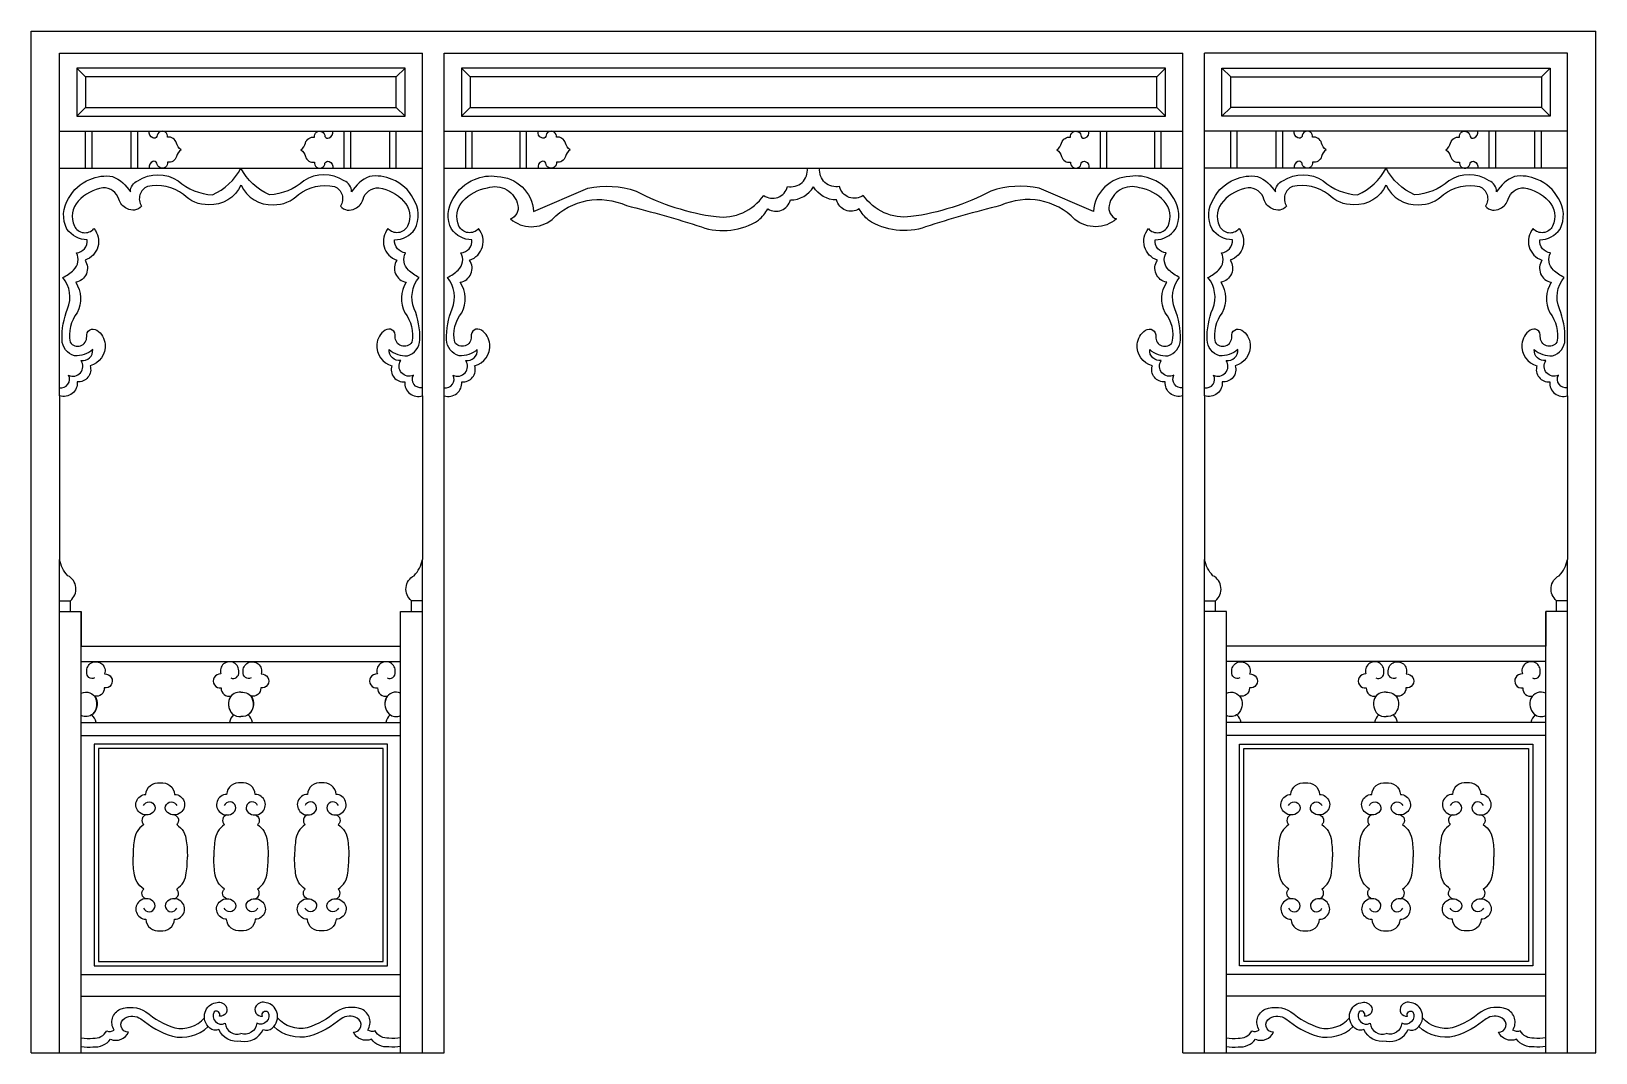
# Model space of a CAD drawing. Header units: metres. Extents: x 195 to 3795, y 4500 to 6850.
import ezdxf

# ---------------------------------------------------------------- set-up
doc = ezdxf.new("R2010")
doc.units = ezdxf.units.M
for name, color, linetype in [('3', 3, 'Continuous'), ('4', 4, 'Continuous'), ('7', 7, 'Continuous')]:
    doc.layers.add(name, color=color, linetype=linetype)

msp = doc.modelspace()

# ---------------------------------------------------------------- linework, layer by layer
at = {"layer": '3'}
for p, q in [((3795, 4500), (3795, 6850)), ((320, 6745), (300, 6765)), ((1035, 6745), (1055, 6765)), ((1205, 6745), (1185, 6765)), ((2785, 6745), (2805, 6765)), ((2955, 6745), (2935, 6765)), ((3670, 6745), (3690, 6765)), ((320, 6675), (300, 6655)), ((1035, 6675), (1055, 6655)), ((1205, 6675), (1185, 6655)), ((2785, 6675), (2805, 6655)), ((2955, 6675), (2935, 6655)), ((3670, 6675), (3690, 6655)), ((320, 6535), (320, 6620)), ((335, 6535), (335, 6620)), ((425, 6535), (425, 6620)), ((440, 6535), (440, 6620)), ((915, 6535), (915, 6620)), ((930, 6535), (930, 6620)), ((1020, 6535), (1020, 6620)), ((1035, 6535), (1035, 6620)), ((1194.9, 6535), (1194.9, 6620)), ((1209.9, 6535), (1209.9, 6620)), ((1319.9, 6535), (1319.9, 6620)), ((1334.9, 6535), (1334.9, 6620)), ((2655.1, 6535), (2655.1, 6620)), ((2670.1, 6535), (2670.1, 6620)), ((2780.1, 6535), (2780.1, 6620)), ((2795.1, 6535), (2795.1, 6620)), ((2955, 6535), (2955, 6620)), ((2970, 6535), (2970, 6620)), ((3060, 6535), (3060, 6620)), ((3075, 6535), (3075, 6620)), ((3550, 6535), (3550, 6620)), ((3565, 6535), (3565, 6620)), ((3655, 6535), (3655, 6620)), ((3670, 6535), (3670, 6620)), ((260, 5540), (285, 5540)), ((1095, 5540), (1070, 5540)), ((2895, 5540), (2920, 5540)), ((3730, 5540), (3705, 5540)), ((310, 5230), (1045, 5230)), ((3680, 5230), (2945, 5230)), ((310, 4680), (1045, 4680)), ((3680, 4680), (2945, 4680))]:
    msp.add_line(p, q, dxfattribs=at)
for points in [[(320, 6675), (1035, 6675), (1035, 6745), (320, 6745)], [(1205, 6675), (2785, 6675), (2785, 6745), (1205, 6745)], [(3670, 6675), (2955, 6675), (2955, 6745), (3670, 6745)], [(340, 4700), (1015, 4700), (1015, 5210), (340, 5210)], [(3650, 4700), (2975, 4700), (2975, 5210), (3650, 5210)]]:
    msp.add_lwpolyline(points, close=True, dxfattribs=at)
for points in [[(539.85, 6577.5, -0.17), (529.11, 6592.99, 0.39), (508.42, 6606.11, 1.06), (484.16, 6608.09, -0.46), (474.62, 6604.81, -0.38), (466.42, 6620, -0.38)], [(815.15, 6577.5, 0.17), (825.89, 6592.99, -0.39), (846.58, 6606.11, -1.06), (870.84, 6608.09, 0.46), (880.38, 6604.81, 0.38), (888.58, 6620, 0.38)], [(1434.75, 6577.5, -0.17), (1424.01, 6592.99, 0.39), (1403.33, 6606.11, 1.06), (1379.06, 6608.09, -0.46), (1369.52, 6604.81, -0.38), (1361.32, 6620)], [(2555.25, 6577.5, 0.17), (2565.99, 6592.99, -0.39), (2586.67, 6606.11, -1.06), (2610.94, 6608.09, 0.46), (2620.48, 6604.81, 0.38), (2628.68, 6620)], [(3174.85, 6577.5, -0.17), (3164.11, 6592.99, 0.39), (3143.42, 6606.11, 1.06), (3119.16, 6608.09, -0.46), (3109.62, 6604.81, -0.38), (3101.42, 6620, -0.38)], [(3450.15, 6577.5, 0.17), (3460.89, 6592.99, -0.39), (3481.58, 6606.11, -1.06), (3505.84, 6608.09, 0.46), (3515.38, 6604.81, 0.38), (3523.58, 6620, 0.38)], [(539.85, 6577.5, 0.17), (529.11, 6562.01, -0.39), (508.42, 6548.89, -1.06), (484.16, 6546.91, 0.46), (474.62, 6550.19, 0.38), (466.42, 6535, 0.38)], [(815.15, 6577.5, -0.17), (825.89, 6562.01, 0.39), (846.58, 6548.89, 1.06), (870.84, 6546.91, -0.46), (880.38, 6550.19, -0.38), (888.58, 6535, -0.38)], [(1434.75, 6577.5, 0.17), (1424.01, 6562.01, -0.39), (1403.33, 6548.89, -1.06), (1379.06, 6546.91, 0.46), (1369.52, 6550.19, 0.38), (1361.32, 6535)], [(2555.25, 6577.5, -0.17), (2565.99, 6562.01, 0.39), (2586.67, 6548.89, 1.06), (2610.94, 6546.91, -0.46), (2620.48, 6550.19, -0.38), (2628.68, 6535)], [(3174.85, 6577.5, 0.17), (3164.11, 6562.01, -0.39), (3143.42, 6548.89, -1.06), (3119.16, 6546.91, 0.46), (3109.62, 6550.19, 0.38), (3101.42, 6535, 0.38)], [(3450.15, 6577.5, -0.17), (3460.89, 6562.01, 0.39), (3481.58, 6548.89, 1.06), (3505.84, 6546.91, -0.46), (3515.38, 6550.19, -0.38), (3523.58, 6535, -0.38)], [(260, 6030.07, 0.63), (280.73, 6058.56, 0.76), (309.73, 6092.47, 0.48), (336.42, 6117.54, -0.2), (294.53, 6103.55, -0.33), (265.69, 6140.3, -0.1), (278.62, 6211.8, 0.28), (267.6, 6283.51, 0.08), (292.34, 6300.61, 0.34), (298.81, 6340.26, 0.42), (323.85, 6369.98, -0.23), (277.1, 6394.76, -0.27), (280.91, 6465.28, -0.18), (329.57, 6509.11, -0.15), (382.05, 6515.78, -0.16), (423.07, 6480.52, -0.31), (440.25, 6506.25, -0.29), (532.79, 6506.25, 0.17), (611.98, 6473.85, 0.17), (677.5, 6535)], [(1095, 6030.07, -0.63), (1074.27, 6058.56, -0.76), (1045.27, 6092.47, -0.48), (1018.58, 6117.54, 0.2), (1060.47, 6103.55, 0.33), (1089.31, 6140.3, 0.1), (1076.38, 6211.8, -0.28), (1087.4, 6283.51, -0.08), (1062.66, 6300.61, -0.34), (1056.19, 6340.26, -0.42), (1031.15, 6369.98, 0.23), (1077.9, 6394.76, 0.27), (1074.09, 6465.28, 0.18), (1025.43, 6509.11, 0.15), (972.95, 6515.78, 0.16), (931.93, 6480.52, 0.31), (914.75, 6506.25, 0.29), (822.21, 6506.25, -0.17), (743.02, 6473.85, -0.17), (677.5, 6535)], [(1145, 6030.07, 0.63), (1165.73, 6058.56, 0.76), (1194.73, 6092.47, 0.48), (1221.42, 6117.54, -0.2), (1179.53, 6103.55, -0.33), (1150.69, 6140.3, -0.1), (1163.62, 6211.8, 0.28), (1152.6, 6283.51, 0.08), (1177.34, 6300.61, 0.34), (1183.81, 6340.26, 0.42), (1208.85, 6369.98, -0.23), (1162.1, 6394.76, -0.27), (1165.91, 6465.28, -0.18), (1214.57, 6509.11, -0.15), (1267.05, 6515.78, -0.39), (1350.81, 6435.31), (1475.5, 6489.14, -0.13), (1586.97, 6482.49, 0.09), (1770.83, 6423.52, 0.28), (1880.48, 6472.38, 0.54), (1934.88, 6492.85, 0.51), (1980.8, 6535)], [(2845, 6030.07, -0.63), (2824.27, 6058.56, -0.76), (2795.27, 6092.47, -0.48), (2768.58, 6117.54, 0.2), (2810.47, 6103.55, 0.33), (2839.31, 6140.3, 0.1), (2826.38, 6211.8, -0.28), (2837.4, 6283.51, -0.08), (2812.66, 6300.61, -0.34), (2806.19, 6340.26, -0.42), (2781.15, 6369.98, 0.23), (2827.9, 6394.76, 0.27), (2824.09, 6465.28, 0.18), (2775.43, 6509.11, 0.15), (2722.95, 6515.78, 0.39), (2639.19, 6435.31), (2514.5, 6489.14, 0.13), (2403.03, 6482.49, -0.09), (2219.17, 6423.52, -0.28), (2109.52, 6472.38, -0.54), (2055.12, 6492.85, -0.51), (2009.2, 6535)], [(2895, 6030.07, 0.63), (2915.73, 6058.56, 0.76), (2944.73, 6092.47, 0.48), (2971.42, 6117.54, -0.2), (2929.53, 6103.55, -0.33), (2900.69, 6140.3, -0.1), (2913.62, 6211.8, 0.28), (2902.6, 6283.51, 0.08), (2927.34, 6300.61, 0.34), (2933.81, 6340.26, 0.42), (2958.85, 6369.98, -0.23), (2912.1, 6394.76, -0.27), (2915.91, 6465.28, -0.18), (2964.57, 6509.11, -0.15), (3017.05, 6515.78, -0.16), (3058.07, 6480.52, -0.31), (3075.25, 6506.25, -0.29), (3167.79, 6506.25, 0.17), (3246.98, 6473.85, 0.17), (3312.5, 6535)], [(3730, 6030.07, -0.63), (3709.27, 6058.56, -0.76), (3680.27, 6092.47, -0.48), (3653.58, 6117.54, 0.2), (3695.47, 6103.55, 0.33), (3724.31, 6140.3, 0.1), (3711.38, 6211.8, -0.28), (3722.4, 6283.51, -0.08), (3697.66, 6300.61, -0.34), (3691.19, 6340.26, -0.42), (3666.15, 6369.98, 0.23), (3712.9, 6394.76, 0.27), (3709.09, 6465.28, 0.18), (3660.43, 6509.11, 0.15), (3607.95, 6515.78, 0.16), (3566.93, 6480.52, 0.31), (3549.75, 6506.25, 0.29), (3457.21, 6506.25, -0.17), (3378.02, 6473.85, -0.17), (3312.5, 6535)], [(310, 5327.28, -0.41), (343.97, 5314.85, -0.3), (336.68, 5279.23, -0.31), (310, 5276.11, -0.22)], [(677.5, 5329.4, 0.32), (651.03, 5314.85, 0.3), (658.32, 5279.23, 0.22), (677.5, 5273.66, 0.22)], [(677.5, 5329.4, -0.32), (703.97, 5314.85, -0.3), (696.68, 5279.23, -0.22), (677.5, 5273.66, -0.22)], [(1045, 5327.28, 0.41), (1011.03, 5314.85, 0.3), (1018.32, 5279.23, 0.31), (1045, 5276.11, 0.22)], [(453.25, 5068.52, -1.28), (474.8, 5052.38, -0.35), (444.28, 5052.38, -0.7), (458.64, 5094.23, -0.45), (491.67, 5120.66, -0.45), (524.71, 5094.23, -0.7), (539.07, 5052.38, -0.35), (508.55, 5052.38, -1.28), (530.09, 5068.52)], [(715.92, 5068.52, 1.28), (694.37, 5052.38, 0.35), (724.9, 5052.38, 0.7), (710.53, 5094.23, 0.45), (677.5, 5120.66, 0.45), (644.47, 5094.23, 0.7), (630.1, 5052.38, 0.35), (660.63, 5052.38, 1.28), (639.08, 5068.52)], [(901.75, 5068.52, 1.28), (880.2, 5052.38, 0.35), (910.72, 5052.38, 0.7), (896.36, 5094.23, 0.45), (863.33, 5120.66, 0.45), (830.29, 5094.23, 0.7), (815.93, 5052.38, 0.35), (846.45, 5052.38, 1.28), (824.91, 5068.52)], [(3088.25, 5068.52, -1.28), (3109.8, 5052.38, -0.35), (3079.28, 5052.38, -0.7), (3093.64, 5094.23, -0.45), (3126.67, 5120.66, -0.45), (3159.71, 5094.23, -0.7), (3174.07, 5052.38, -0.35), (3143.55, 5052.38, -1.28), (3165.09, 5068.52)], [(3274.08, 5068.52, -1.28), (3295.63, 5052.38, -0.35), (3265.1, 5052.38, -0.7), (3279.47, 5094.23, -0.45), (3312.5, 5120.66, -0.45), (3345.53, 5094.23, -0.7), (3359.9, 5052.38, -0.35), (3329.37, 5052.38, -1.28), (3350.92, 5068.52)], [(3536.75, 5068.52, 1.28), (3515.2, 5052.38, 0.35), (3545.72, 5052.38, 0.7), (3531.36, 5094.23, 0.45), (3498.33, 5120.66, 0.45), (3465.29, 5094.23, 0.7), (3450.93, 5052.38, 0.35), (3481.45, 5052.38, 1.28), (3459.91, 5068.52)], [(458.94, 5046.98, 0.6), (453.8, 5025.01, 0.23), (431.59, 4987.15, 0.04), (429.24, 4950.66)], [(524.41, 5046.98, -0.6), (529.55, 5025.01, -0.23), (551.76, 4987.15, -0.04), (554.1, 4950.66)], [(644.77, 5046.98, 0.6), (639.63, 5025.01, 0.23), (617.41, 4987.15, 0.04), (615.07, 4950.66)], [(710.23, 5046.98, -0.6), (715.37, 5025.01, -0.23), (737.59, 4987.15, -0.04), (739.93, 4950.66)], [(830.59, 5046.98, 0.6), (825.45, 5025.01, 0.23), (803.24, 4987.15, 0.04), (800.9, 4950.66)], [(896.06, 5046.98, -0.6), (901.2, 5025.01, -0.23), (923.41, 4987.15, -0.04), (925.76, 4950.66)], [(3093.94, 5046.98, 0.6), (3088.8, 5025.01, 0.23), (3066.59, 4987.15, 0.04), (3064.24, 4950.66)], [(3159.41, 5046.98, -0.6), (3164.55, 5025.01, -0.23), (3186.76, 4987.15, -0.04), (3189.1, 4950.66)], [(3279.77, 5046.98, 0.6), (3274.63, 5025.01, 0.23), (3252.41, 4987.15, 0.04), (3250.07, 4950.66)], [(3345.23, 5046.98, -0.6), (3350.37, 5025.01, -0.23), (3372.59, 4987.15, -0.04), (3374.93, 4950.66)], [(3465.59, 5046.98, 0.6), (3460.45, 5025.01, 0.23), (3438.24, 4987.15, 0.04), (3435.9, 4950.66)], [(3531.06, 5046.98, -0.6), (3536.2, 5025.01, -0.23), (3558.41, 4987.15, -0.04), (3560.76, 4950.66)], [(458.94, 4854.33, -0.6), (453.8, 4876.3, -0.23), (431.59, 4914.16, -0.04), (429.24, 4950.66)], [(524.41, 4854.33, 0.6), (529.55, 4876.3, 0.23), (551.76, 4914.16, 0.04), (554.1, 4950.66)], [(644.77, 4854.33, -0.6), (639.63, 4876.3, -0.23), (617.41, 4914.16, -0.04), (615.07, 4950.66)], [(710.23, 4854.33, 0.6), (715.37, 4876.3, 0.23), (737.59, 4914.16, 0.04), (739.93, 4950.66)], [(830.59, 4854.33, -0.6), (825.45, 4876.3, -0.23), (803.24, 4914.16, -0.04), (800.9, 4950.66)], [(896.06, 4854.33, 0.6), (901.2, 4876.3, 0.23), (923.41, 4914.16, 0.04), (925.76, 4950.66)], [(3093.94, 4854.33, -0.6), (3088.8, 4876.3, -0.23), (3066.59, 4914.16, -0.04), (3064.24, 4950.66)], [(3159.41, 4854.33, 0.6), (3164.55, 4876.3, 0.23), (3186.76, 4914.16, 0.04), (3189.1, 4950.66)], [(3279.77, 4854.33, -0.6), (3274.63, 4876.3, -0.23), (3252.41, 4914.16, -0.04), (3250.07, 4950.66)], [(3345.23, 4854.33, 0.6), (3350.37, 4876.3, 0.23), (3372.59, 4914.16, 0.04), (3374.93, 4950.66)], [(3465.59, 4854.33, -0.6), (3460.45, 4876.3, -0.23), (3438.24, 4914.16, -0.04), (3435.9, 4950.66)], [(3531.06, 4854.33, 0.6), (3536.2, 4876.3, 0.23), (3558.41, 4914.16, 0.04), (3560.76, 4950.66)], [(453.25, 4832.79, 1.28), (474.8, 4848.93, 0.35), (444.28, 4848.93, 0.7), (458.64, 4807.08, 0.45), (491.67, 4780.66, 0.45), (524.71, 4807.08, 0.7), (539.07, 4848.93, 0.35), (508.55, 4848.93, 1.28), (530.09, 4832.79)], [(715.92, 4832.79, -1.28), (694.37, 4848.93, -0.35), (724.9, 4848.93, -0.7), (710.53, 4807.08, -0.45), (677.5, 4780.66, -0.45), (644.47, 4807.08, -0.7), (630.1, 4848.93, -0.35), (660.63, 4848.93, -1.28), (639.08, 4832.79)], [(901.75, 4832.79, -1.28), (880.2, 4848.93, -0.35), (910.72, 4848.93, -0.7), (896.36, 4807.08, -0.45), (863.33, 4780.66, -0.45), (830.29, 4807.08, -0.7), (815.93, 4848.93, -0.35), (846.45, 4848.93, -1.28), (824.91, 4832.79)], [(3088.25, 4832.79, 1.28), (3109.8, 4848.93, 0.35), (3079.28, 4848.93, 0.7), (3093.64, 4807.08, 0.45), (3126.67, 4780.66, 0.45), (3159.71, 4807.08, 0.7), (3174.07, 4848.93, 0.35), (3143.55, 4848.93, 1.28), (3165.09, 4832.79)], [(3274.08, 4832.79, 1.28), (3295.63, 4848.93, 0.35), (3265.1, 4848.93, 0.7), (3279.47, 4807.08, 0.45), (3312.5, 4780.66, 0.45), (3345.53, 4807.08, 0.7), (3359.9, 4848.93, 0.35), (3329.37, 4848.93, 1.28), (3350.92, 4832.79)], [(3536.75, 4832.79, -1.28), (3515.2, 4848.93, -0.35), (3545.72, 4848.93, -0.7), (3531.36, 4807.08, -0.45), (3498.33, 4780.66, -0.45), (3465.29, 4807.08, -0.7), (3450.93, 4848.93, -0.35), (3481.45, 4848.93, -1.28), (3459.91, 4832.79)], [(677.5, 4526.71, -0.35), (626.61, 4553.11, -0.26), (605.59, 4556.52, -0.3), (594.74, 4593.45, -0.27), (619.22, 4614.96, -0.34), (642.51, 4607.58, -0.67), (628.12, 4584.39, 0.78), (615.49, 4593.94, 0.73), (640.95, 4567.59, 0.47), (677.5, 4544.1)], [(677.5, 4526.71, 0.35), (728.39, 4553.11, 0.26), (749.41, 4556.52, 0.3), (760.26, 4593.45, 0.27), (735.78, 4614.96, 0.34), (712.49, 4607.58, 0.67), (726.88, 4584.39, -0.78), (739.51, 4593.94, -0.73), (714.05, 4567.59, -0.47), (677.5, 4544.1)], [(3312.5, 4526.71, -0.35), (3261.61, 4553.11, -0.26), (3240.59, 4556.52, -0.3), (3229.74, 4593.45, -0.27), (3254.22, 4614.96, -0.34), (3277.51, 4607.58, -0.67), (3263.12, 4584.39, 0.78), (3250.49, 4593.94, 0.73), (3275.95, 4567.59, 0.47), (3312.5, 4544.1)], [(3312.5, 4526.71, 0.35), (3363.39, 4553.11, 0.26), (3384.41, 4556.52, 0.3), (3395.26, 4593.45, 0.27), (3370.78, 4614.96, 0.34), (3347.49, 4607.58, 0.67), (3361.88, 4584.39, -0.78), (3374.51, 4593.94, -0.73), (3349.05, 4567.59, -0.47), (3312.5, 4544.1)], [(310, 4534.11, 0.05), (337, 4533.35, 0.3), (368.65, 4550.49, 0.27), (385.79, 4552.19, -0.46), (399.53, 4600.11, -0.23), (458.72, 4594.38, 0.1), (525.07, 4557.19, 0.27), (593.41, 4579.86, 0.27)], [(310, 4513.97, 0.04), (336.97, 4513.3, 0.25), (377.46, 4530.93, 0.4), (418.87, 4547.32, -0.8), (410.23, 4579.48, -0.29), (447.09, 4578.02, 0.1), (519.87, 4537.86, 0.25), (601.9, 4559.95, 0.25)], [(1045, 4513.97, -0.04), (1018.03, 4513.3, -0.25), (977.54, 4530.93, -0.4), (936.13, 4547.32, 0.8), (944.77, 4579.48, 0.29), (907.91, 4578.02, -0.1), (835.13, 4537.86, -0.25), (753.1, 4559.95, -0.25)], [(1045, 4534.11, -0.05), (1018, 4533.35, -0.3), (986.35, 4550.49, -0.27), (969.21, 4552.19, 0.46), (955.47, 4600.11, 0.23), (896.28, 4594.38, -0.1), (829.93, 4557.19, -0.27), (761.59, 4579.86, -0.27)], [(2945, 4534.11, 0.05), (2972, 4533.35, 0.3), (3003.65, 4550.49, 0.27), (3020.79, 4552.19, -0.46), (3034.53, 4600.11, -0.23), (3093.72, 4594.38, 0.1), (3160.07, 4557.19, 0.27), (3228.41, 4579.86, 0.27)], [(2945, 4513.97, 0.04), (2971.97, 4513.3, 0.25), (3012.46, 4530.93, 0.4), (3053.87, 4547.32, -0.8), (3045.23, 4579.48, -0.29), (3082.09, 4578.02, 0.1), (3154.87, 4537.86, 0.25), (3236.9, 4559.95, 0.25)], [(3680, 4513.97, -0.04), (3653.03, 4513.3, -0.25), (3612.54, 4530.93, -0.4), (3571.13, 4547.32, 0.8), (3579.77, 4579.48, 0.29), (3542.91, 4578.02, -0.1), (3470.13, 4537.86, -0.25), (3388.1, 4559.95, -0.25)], [(3680, 4534.11, -0.05), (3653, 4533.35, -0.3), (3621.35, 4550.49, -0.27), (3604.21, 4552.19, 0.46), (3590.47, 4600.11, 0.23), (3531.28, 4594.38, -0.1), (3464.93, 4557.19, -0.27), (3396.59, 4579.86, -0.27)]]:
    msp.add_lwpolyline(points, format="xyb", dxfattribs=at)
at = {"layer": '4'}
for p, q in [((195, 4500), (195, 6850)), ((195, 6850), (3795, 6850)), ((3795, 4500), (3795, 6850)), ((1145, 4500), (1145, 6535)), ((1145, 6535), (2845, 6535)), ((2845, 4500), (2845, 6535)), ((285, 5515), (285, 5540)), ((1070, 5515), (1070, 5540)), ((2920, 5515), (2920, 5540)), ((3705, 5515), (3705, 5540)), ((3680, 5435), (2945, 5435)), ((195, 4500), (1145, 4500)), ((2845, 4500), (3795, 4500))]:
    msp.add_line(p, q, dxfattribs=at)
for points in [[(677.3, 6495.97, -0.31), (602.96, 6451.03, -0.21), (545.19, 6474.68, 0.21), (462.32, 6493.13, 0.47), (448.7, 6447.83, -0.37), (414.94, 6442.22, -0.23), (396.63, 6463.51, 0.35), (359.86, 6489.99, 0.16), (303.16, 6459.43, 0.31), (294.17, 6401.9, 0.54), (339.19, 6395.93, -0.53), (318.71, 6323.47, -0.54), (297.13, 6272.48, -0.27), (300.66, 6202.63, 0.22), (284.31, 6134.64, 0.77), (322.46, 6147.57, -0.65), (345.8, 6162.41, -0.23), (364.9, 6129.91, -0.36), (330.24, 6080.46, -0.55), (300.54, 6043.72, -0.54), (260, 6011.28)], [(677.7, 6495.97, 0.31), (752.04, 6451.03, 0.21), (809.81, 6474.68, -0.21), (892.68, 6493.13, -0.47), (906.3, 6447.83, 0.37), (940.06, 6442.22, 0.23), (958.37, 6463.51, -0.35), (995.14, 6489.99, -0.16), (1051.84, 6459.43, -0.31), (1060.83, 6401.9, -0.54), (1015.81, 6395.93, 0.53), (1036.29, 6323.47, 0.54), (1057.87, 6272.48, 0.27), (1054.34, 6202.63, -0.22), (1070.69, 6134.64, -0.77), (1032.54, 6147.57, 0.65), (1009.2, 6162.41, 0.23), (990.1, 6129.91, 0.36), (1024.76, 6080.46, 0.55), (1054.46, 6043.72, 0.54), (1095, 6011.28)], [(1145, 6011.28, 0.54), (1185.54, 6043.72, 0.55), (1215.24, 6080.46, 0.36), (1249.9, 6129.91, 0.23), (1230.8, 6162.41, 0.65), (1207.46, 6147.57, -0.77), (1169.31, 6134.64, -0.22), (1185.66, 6202.63, 0.27), (1182.13, 6272.48, 0.54), (1203.71, 6323.47, 0.53), (1224.19, 6395.93, -0.54), (1179.17, 6401.9, -0.31), (1188.16, 6459.43, -0.16), (1244.86, 6489.99, -0.45), (1314.79, 6449.46, -0.37), (1297.67, 6418.2, 0.36), (1393.33, 6417.03, -0.32), (1564.72, 6448.82, -0.02), (1737.03, 6399.82, 0.23), (1868.66, 6415.35, 0.09), (1890.09, 6441.62, 0.52), (1941.8, 6461.95, 0.27), (1995, 6492.33)], [(2845, 6011.28, -0.54), (2804.46, 6043.72, -0.55), (2774.76, 6080.46, -0.36), (2740.1, 6129.91, -0.23), (2759.2, 6162.41, -0.65), (2782.54, 6147.57, 0.77), (2820.69, 6134.64, 0.22), (2804.34, 6202.63, -0.27), (2807.87, 6272.48, -0.54), (2786.29, 6323.47, -0.53), (2765.81, 6395.93, 0.54), (2810.83, 6401.9, 0.31), (2801.84, 6459.43, 0.16), (2745.14, 6489.99, 0.45), (2675.21, 6449.46, 0.37), (2692.33, 6418.2, -0.36), (2596.67, 6417.03, 0.32), (2425.28, 6448.82, 0.02), (2252.97, 6399.82, -0.23), (2121.34, 6415.35, -0.09), (2099.91, 6441.62, -0.52), (2048.2, 6461.95, -0.27), (1995, 6492.33)], [(3312.3, 6495.97, -0.31), (3237.96, 6451.03, -0.21), (3180.19, 6474.68, 0.21), (3097.32, 6493.13, 0.47), (3083.7, 6447.83, -0.37), (3049.94, 6442.22, -0.23), (3031.63, 6463.51, 0.35), (2994.86, 6489.99, 0.16), (2938.16, 6459.43, 0.31), (2929.17, 6401.9, 0.54), (2974.19, 6395.93, -0.53), (2953.71, 6323.47, -0.54), (2932.13, 6272.48, -0.27), (2935.66, 6202.63, 0.22), (2919.31, 6134.64, 0.77), (2957.46, 6147.57, -0.65), (2980.8, 6162.41, -0.23), (2999.9, 6129.91, -0.36), (2965.24, 6080.46, -0.55), (2935.54, 6043.72, -0.54), (2895, 6011.28)], [(3312.7, 6495.97, 0.31), (3387.04, 6451.03, 0.21), (3444.81, 6474.68, -0.21), (3527.68, 6493.13, -0.47), (3541.3, 6447.83, 0.37), (3575.06, 6442.22, 0.23), (3593.37, 6463.51, -0.35), (3630.14, 6489.99, -0.16), (3686.84, 6459.43, -0.31), (3695.83, 6401.9, -0.54), (3650.81, 6395.93, 0.53), (3671.29, 6323.47, 0.54), (3692.87, 6272.48, 0.27), (3689.34, 6202.63, -0.22), (3705.69, 6134.64, -0.77), (3667.54, 6147.57, 0.65), (3644.2, 6162.41, 0.23), (3625.1, 6129.91, 0.36), (3659.76, 6080.46, 0.55), (3689.46, 6043.72, 0.54), (3730, 6011.28)], [(285, 5540, 0.54), (279.15, 5597.49, -0.15), (260, 5635)], [(1070, 5540, -0.54), (1075.85, 5597.49, 0.15), (1095, 5635)], [(2920, 5540, 0.54), (2914.15, 5597.49, -0.15), (2895, 5635)], [(3705, 5540, -0.54), (3710.85, 5597.49, 0.15), (3730, 5635)]]:
    msp.add_lwpolyline(points, format="xyb", dxfattribs=at)
for points in [[(260, 6011.28), (260, 5635)], [(1095, 6011.28), (1095, 5635)], [(2895, 6011.28), (2895, 5635)], [(3730, 6011.28), (3730, 5635)], [(285, 5515), (310, 5515), (310, 5435), (1045, 5435), (1045, 5515)], [(1045, 5515), (1070, 5515)], [(2945, 5515), (2920, 5515)], [(3705, 5515), (3680, 5515), (3680, 5435), (2945, 5435), (2945, 5515)]]:
    msp.add_lwpolyline(points, dxfattribs=at)
at = {"layer": '7'}
for p, q in [((260, 6011.28), (260, 6800)), ((260, 6800), (1095, 6800)), ((1095, 6011.28), (1095, 6800)), ((1145, 6800), (2845, 6800)), ((1145, 6535), (1145, 6800)), ((2845, 6535), (2845, 6800)), ((2895, 6011.28), (2895, 6800)), ((3730, 6800), (2895, 6800)), ((3730, 6011.28), (3730, 6800)), ((260, 6620), (1095, 6620)), ((1145, 6620), (2845, 6620)), ((3730, 6620), (2895, 6620)), ((260, 6535), (1095, 6535)), ((3730, 6535), (2895, 6535)), ((260, 4500), (260, 5635)), ((1095, 4500), (1095, 5635)), ((2895, 4500), (2895, 5635)), ((3730, 4500), (3730, 5635)), ((260, 5515), (285, 5515)), ((310, 4500), (310, 5515)), ((1045, 4500), (1045, 5515)), ((1070, 5515), (1095, 5515)), ((2920, 5515), (2895, 5515)), ((2945, 4500), (2945, 5515)), ((3680, 4500), (3680, 5515)), ((3730, 5515), (3705, 5515)), ((310, 5435), (1045, 5435)), ((310, 5400), (1045, 5400)), ((3680, 5400), (2945, 5400)), ((310, 5260), (1045, 5260)), ((3680, 5260), (2945, 5260)), ((310, 4630), (1045, 4630)), ((3680, 4630), (2945, 4630))]:
    msp.add_line(p, q, dxfattribs=at)
for points in [[(300, 6655), (1055, 6655), (1055, 6765), (300, 6765)], [(1185, 6655), (2805, 6655), (2805, 6765), (1185, 6765)], [(3690, 6655), (2935, 6655), (2935, 6765), (3690, 6765)], [(350, 4710), (1005, 4710), (1005, 5200), (350, 5200)], [(3640, 4710), (2985, 4710), (2985, 5200), (3640, 5200)]]:
    msp.add_lwpolyline(points, close=True, dxfattribs=at)
for points in [[(340.73, 5362.2, -0.59), (322.63, 5375.67, -1.26), (363.68, 5371.37, -1.12), (362.95, 5339.12, -0.52), (340.19, 5320.68, -0.5)], [(654.27, 5362.2, 0.59), (672.37, 5375.67, 1.26), (631.32, 5371.37, 1.12), (632.05, 5339.12, 0.52), (654.81, 5320.68, 0.5)], [(700.73, 5362.2, -0.59), (682.63, 5375.67, -1.26), (723.68, 5371.37, -1.12), (722.95, 5339.12, -0.52), (700.19, 5320.68, -0.5)], [(1014.27, 5362.2, 0.59), (1032.37, 5375.67, 1.26), (991.32, 5371.37, 1.12), (992.05, 5339.12, 0.52), (1014.81, 5320.68, 0.5)], [(2975.73, 5362.2, -0.59), (2957.63, 5375.67, -1.26), (2998.68, 5371.37, -1.12), (2997.95, 5339.12, -0.52), (2975.19, 5320.68, -0.5)], [(3289.27, 5362.2, 0.59), (3307.37, 5375.67, 1.26), (3266.32, 5371.37, 1.12), (3267.05, 5339.12, 0.52), (3289.81, 5320.68, 0.5)], [(3335.73, 5362.2, -0.59), (3317.63, 5375.67, -1.26), (3358.68, 5371.37, -1.12), (3357.95, 5339.12, -0.52), (3335.19, 5320.68, -0.5)], [(3649.27, 5362.2, 0.59), (3667.37, 5375.67, 1.26), (3626.32, 5371.37, 1.12), (3627.05, 5339.12, 0.52), (3649.81, 5320.68, 0.5)], [(2945, 5327.28, -0.41), (2978.97, 5314.85, -0.3), (2971.68, 5279.23, -0.31), (2945, 5276.11, -0.22)], [(3312.5, 5329.4, 0.32), (3286.03, 5314.85, 0.3), (3293.32, 5279.23, 0.22), (3312.5, 5273.66, 0.22)], [(3312.5, 5329.4, -0.32), (3338.97, 5314.85, -0.3), (3331.68, 5279.23, -0.22), (3312.5, 5273.66, -0.22)], [(3680, 5327.28, 0.41), (3646.03, 5314.85, 0.3), (3653.32, 5279.23, 0.31), (3680, 5276.11, 0.22)]]:
    msp.add_lwpolyline(points, format="xyb", dxfattribs=at)
for centre, radius, start, end in [((314.67, 5301.97), 31.65, 314.07, 36.26), ((680.33, 5301.97), 31.65, 143.74, 225.93), ((674.67, 5301.97), 31.65, 314.07, 36.26), ((1040.33, 5301.97), 31.65, 143.74, 225.93), ((311.81, 5253.69), 32.73, 11.12, 46.52), ((683.19, 5253.69), 32.73, 133.48, 168.88), ((671.81, 5253.69), 32.73, 11.12, 46.52), ((1043.19, 5253.69), 32.73, 133.48, 168.88), ((2946.81, 5253.69), 32.73, 11.12, 46.52), ((3318.19, 5253.69), 32.73, 133.48, 168.88), ((3306.81, 5253.69), 32.73, 11.12, 46.52), ((3678.19, 5253.69), 32.73, 133.48, 168.88)]:
    msp.add_arc(centre, radius, start, end, dxfattribs=at)

doc.saveas('drawing.dxf')
